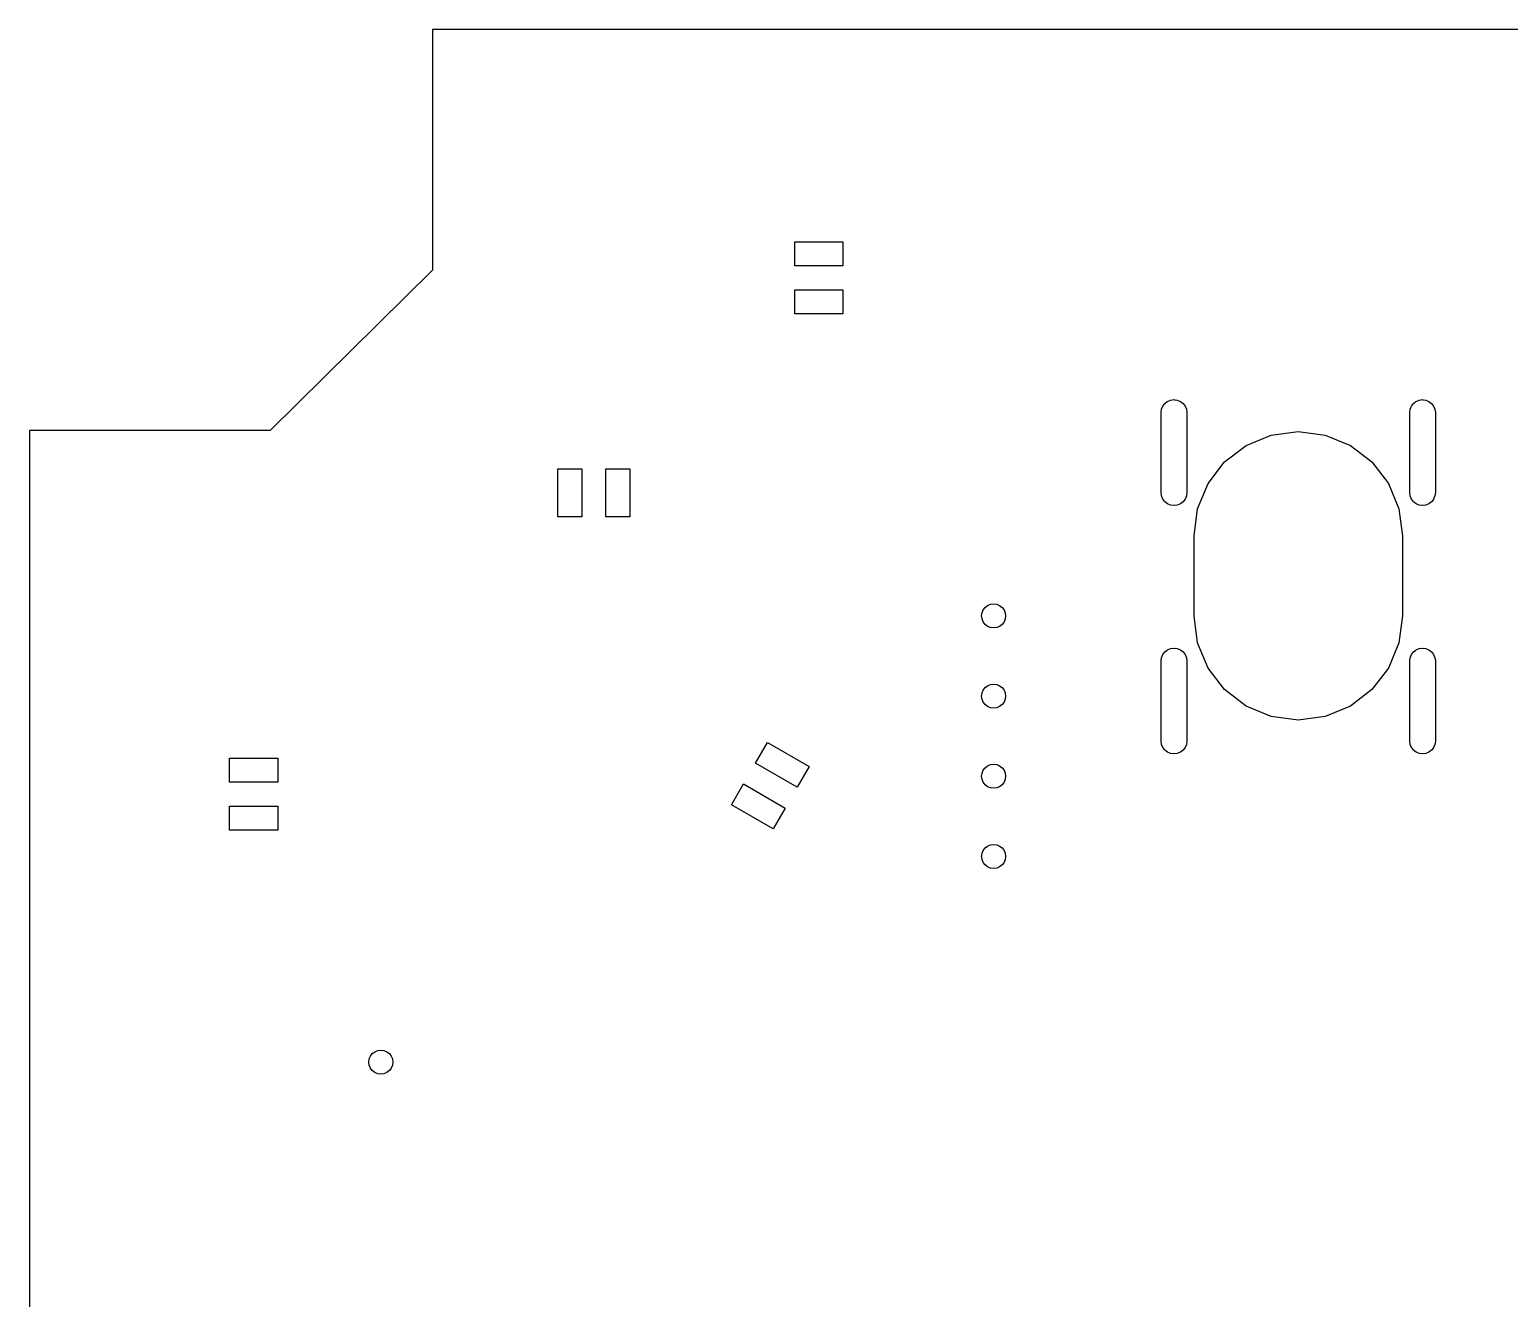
# Model space of a CAD drawing. Header units: metres. Extents: x 2067 to 2383, y -286 to 31.
# Drawn here: x 2066.7 to 2251.3, y -127.3 to 30.9 of the extents above; entities that cross this region are included whole.
import ezdxf

# ---------------------------------------------------------------- set-up
doc = ezdxf.new("R2010")
doc.units = ezdxf.units.M

msp = doc.modelspace()

# ---------------------------------------------------------------- linework, layer by layer
at = {"layer": 'Layer0'}
for points in [[(2333.23, 30.94, 0), (2116.98, 30.94, 0), (2116.98, 0.94, 0), (2096.73, -19.06, 0), (2066.73, -19.06, 0), (2066.73, -235.31, 0), (2096.73, -235.31, 0), (2116.98, -255.56, 0), (2116.98, -285.56, 0), (2333.23, -285.56, 0), (2333.23, -255.56, 0), (2353.23, -235.31, 0), (2383.23, -235.31, 0), (2383.23, -19.06, 0), (2353.23, -19.06, 0), (2333.23, 0.94, 0), (2333.23, 30.94, 0)], [(2168.17, 4.47, 0), (2168.17, 1.47, 0), (2162.17, 1.47, 0), (2162.17, 4.47, 0), (2168.17, 4.47, 0)], [(2168.17, -1.53, 0), (2168.17, -4.53, 0), (2162.17, -4.53, 0), (2162.17, -1.53, 0), (2168.17, -1.53, 0)], [(2207.88, -26.81, 0), (2207.88, -16.81, 0), (2207.93, -16.4, 0), (2208.09, -16.01, 0), (2208.35, -15.68, 0), (2208.64, -15.46, 0), (2208.68, -15.43, 0), (2209.06, -15.27, 0), (2209.48, -15.21, 0), (2209.52, -15.22, 0), (2209.89, -15.27, 0), (2210.28, -15.43, 0), (2210.61, -15.68, 0), (2210.86, -16.01, 0), (2211.02, -16.4, 0), (2211.08, -16.81, 0), (2211.08, -26.81, 0), (2211.02, -27.23, 0), (2210.86, -27.61, 0), (2210.83, -27.66, 0), (2210.61, -27.94, 0), (2210.28, -28.2, 0), (2209.89, -28.36, 0), (2209.52, -28.41, 0), (2209.48, -28.41, 0), (2209.06, -28.36, 0), (2208.68, -28.2, 0), (2208.35, -27.94, 0), (2208.29, -27.87, 0), (2208.09, -27.61, 0), (2207.93, -27.23, 0), (2207.88, -26.81, 0)], [(2238.88, -26.81, 0), (2238.88, -16.81, 0), (2238.93, -16.4, 0), (2239.09, -16.01, 0), (2239.35, -15.68, 0), (2239.64, -15.46, 0), (2239.68, -15.43, 0), (2240.06, -15.27, 0), (2240.48, -15.21, 0), (2240.52, -15.22, 0), (2240.89, -15.27, 0), (2241.28, -15.43, 0), (2241.61, -15.68, 0), (2241.86, -16.01, 0), (2242.02, -16.4, 0), (2242.08, -16.81, 0), (2242.08, -26.81, 0), (2242.02, -27.23, 0), (2241.86, -27.61, 0), (2241.83, -27.66, 0), (2241.61, -27.94, 0), (2241.28, -28.2, 0), (2240.89, -28.36, 0), (2240.52, -28.41, 0), (2240.48, -28.41, 0), (2240.06, -28.36, 0), (2239.68, -28.2, 0), (2239.35, -27.94, 0), (2239.29, -27.87, 0), (2239.09, -27.61, 0), (2238.93, -27.23, 0), (2238.88, -26.81, 0)], [(2212.42, -45.55, 0), (2211.98, -42.19, 0), (2211.98, -32.19, 0), (2212.42, -28.82, 0), (2213.72, -25.69, 0), (2215.79, -22.99, 0), (2218.48, -20.93, 0), (2221.61, -19.63, 0), (2224.98, -19.19, 0), (2228.34, -19.63, 0), (2231.48, -20.93, 0), (2234.17, -22.99, 0), (2236.24, -25.69, 0), (2237.54, -28.82, 0), (2237.98, -32.19, 0), (2237.98, -42.19, 0), (2237.54, -45.55, 0), (2236.24, -48.69, 0), (2234.17, -51.38, 0), (2231.48, -53.45, 0), (2228.34, -54.74, 0), (2224.98, -55.19, 0), (2221.61, -54.74, 0), (2218.48, -53.45, 0), (2215.79, -51.38, 0), (2213.72, -48.69, 0), (2212.42, -45.55, 0)], [(2135.6, -29.85, 0), (2132.6, -29.85, 0), (2132.6, -23.85, 0), (2135.6, -23.85, 0), (2135.6, -29.85, 0)], [(2138.6, -23.85, 0), (2141.6, -23.85, 0), (2141.6, -29.85, 0), (2138.6, -29.85, 0), (2138.6, -23.85, 0)], [(2186.98, -43.69, 0), (2186.59, -43.64, 0), (2186.23, -43.49, 0), (2185.92, -43.25, 0), (2185.68, -42.94, 0), (2185.53, -42.57, 0), (2185.48, -42.19, 0), (2185.53, -41.8, 0), (2185.68, -41.44, 0), (2185.92, -41.13, 0), (2186.23, -40.89, 0), (2186.59, -40.74, 0), (2186.98, -40.69, 0), (2187.37, -40.74, 0), (2187.73, -40.89, 0), (2188.04, -41.13, 0), (2188.28, -41.44, 0), (2188.43, -41.8, 0), (2188.48, -42.19, 0), (2188.43, -42.57, 0), (2188.28, -42.94, 0), (2188.04, -43.25, 0), (2187.73, -43.49, 0), (2187.37, -43.64, 0), (2186.98, -43.69, 0)], [(2211.02, -47.4, 0), (2211.08, -47.81, 0), (2211.08, -57.81, 0), (2211.02, -58.23, 0), (2210.86, -58.61, 0), (2210.83, -58.66, 0), (2210.61, -58.94, 0), (2210.28, -59.2, 0), (2209.89, -59.36, 0), (2209.52, -59.41, 0), (2209.48, -59.41, 0), (2209.06, -59.36, 0), (2208.68, -59.2, 0), (2208.35, -58.94, 0), (2208.29, -58.87, 0), (2208.09, -58.61, 0), (2207.93, -58.23, 0), (2207.88, -57.81, 0), (2207.88, -47.81, 0), (2207.93, -47.4, 0), (2208.09, -47.01, 0), (2208.35, -46.68, 0), (2208.64, -46.46, 0), (2208.68, -46.43, 0), (2209.06, -46.27, 0), (2209.48, -46.21, 0), (2209.52, -46.22, 0), (2209.89, -46.27, 0), (2210.28, -46.43, 0), (2210.61, -46.68, 0), (2210.86, -47.01, 0), (2211.02, -47.4, 0)], [(2238.88, -57.81, 0), (2238.88, -47.81, 0), (2238.93, -47.4, 0), (2239.09, -47.01, 0), (2239.35, -46.68, 0), (2239.64, -46.46, 0), (2239.68, -46.43, 0), (2240.06, -46.27, 0), (2240.48, -46.21, 0), (2240.52, -46.22, 0), (2240.89, -46.27, 0), (2241.28, -46.43, 0), (2241.61, -46.68, 0), (2241.86, -47.01, 0), (2242.02, -47.4, 0), (2242.08, -47.81, 0), (2242.08, -57.81, 0), (2242.02, -58.23, 0), (2241.86, -58.61, 0), (2241.83, -58.66, 0), (2241.61, -58.94, 0), (2241.28, -59.2, 0), (2240.89, -59.36, 0), (2240.52, -59.41, 0), (2240.48, -59.41, 0), (2240.06, -59.36, 0), (2239.68, -59.2, 0), (2239.35, -58.94, 0), (2239.29, -58.87, 0), (2239.09, -58.61, 0), (2238.93, -58.23, 0), (2238.88, -57.81, 0)], [(2188.04, -53.25, 0), (2187.73, -53.49, 0), (2187.37, -53.64, 0), (2186.98, -53.69, 0), (2186.59, -53.64, 0), (2186.23, -53.49, 0), (2185.92, -53.25, 0), (2185.68, -52.94, 0), (2185.53, -52.57, 0), (2185.48, -52.19, 0), (2185.53, -51.8, 0), (2185.68, -51.44, 0), (2185.92, -51.13, 0), (2186.23, -50.89, 0), (2186.59, -50.74, 0), (2186.98, -50.69, 0), (2187.37, -50.74, 0), (2187.73, -50.89, 0), (2188.04, -51.13, 0), (2188.28, -51.44, 0), (2188.43, -51.8, 0), (2188.48, -52.19, 0), (2188.43, -52.57, 0), (2188.28, -52.94, 0), (2188.04, -53.25, 0)], [(2162.47, -63.55, 0), (2157.27, -60.55, 0), (2158.77, -57.96, 0), (2163.97, -60.96, 0), (2162.47, -63.55, 0)], [(2097.68, -59.92, 0), (2097.68, -62.92, 0), (2091.68, -62.92, 0), (2091.68, -59.92, 0), (2097.68, -59.92, 0)], [(2187.73, -60.89, 0), (2188.04, -61.13, 0), (2188.28, -61.44, 0), (2188.43, -61.8, 0), (2188.48, -62.19, 0), (2188.43, -62.57, 0), (2188.28, -62.94, 0), (2188.04, -63.25, 0), (2187.73, -63.49, 0), (2187.37, -63.64, 0), (2186.98, -63.69, 0), (2186.59, -63.64, 0), (2186.23, -63.49, 0), (2185.92, -63.25, 0), (2185.68, -62.94, 0), (2185.53, -62.57, 0), (2185.48, -62.19, 0), (2185.53, -61.8, 0), (2185.68, -61.44, 0), (2185.92, -61.13, 0), (2186.23, -60.89, 0), (2186.59, -60.74, 0), (2186.98, -60.69, 0), (2187.37, -60.74, 0), (2187.73, -60.89, 0)], [(2159.47, -68.75, 0), (2154.27, -65.75, 0), (2155.77, -63.15, 0), (2160.97, -66.15, 0), (2159.47, -68.75, 0)], [(2097.68, -65.92, 0), (2097.68, -68.92, 0), (2091.68, -68.92, 0), (2091.68, -65.92, 0), (2097.68, -65.92, 0)], [(2188.47, -72.24, 0), (2188.43, -72.57, 0), (2188.28, -72.94, 0), (2188.04, -73.25, 0), (2187.73, -73.49, 0), (2187.37, -73.64, 0), (2186.98, -73.69, 0), (2186.59, -73.64, 0), (2186.23, -73.49, 0), (2185.92, -73.25, 0), (2185.68, -72.94, 0), (2185.53, -72.57, 0), (2185.49, -72.24, 0), (2185.48, -72.19, 0), (2185.53, -71.8, 0), (2185.68, -71.44, 0), (2185.92, -71.13, 0), (2186.23, -70.89, 0), (2186.59, -70.74, 0), (2186.98, -70.69, 0), (2187.37, -70.74, 0), (2187.73, -70.89, 0), (2188.04, -71.13, 0), (2188.28, -71.44, 0), (2188.43, -71.8, 0), (2188.48, -72.19, 0), (2188.47, -72.24, 0)], [(2111.99, -97.45, 0), (2112.04, -97.84, 0), (2111.99, -98.23, 0), (2111.84, -98.59, 0), (2111.61, -98.9, 0), (2111.29, -99.14, 0), (2110.93, -99.29, 0), (2110.54, -99.34, 0), (2110.16, -99.29, 0), (2109.79, -99.14, 0), (2109.48, -98.9, 0), (2109.25, -98.59, 0), (2109.1, -98.23, 0), (2109.04, -97.84, 0), (2109.1, -97.45, 0), (2109.25, -97.09, 0), (2109.48, -96.78, 0), (2109.79, -96.54, 0), (2110.16, -96.39, 0), (2110.54, -96.34, 0), (2110.93, -96.39, 0), (2111.29, -96.54, 0), (2111.61, -96.78, 0), (2111.84, -97.09, 0), (2111.99, -97.45, 0)]]:
    msp.add_polyline3d(points, dxfattribs=at)

doc.saveas('drawing.dxf')
